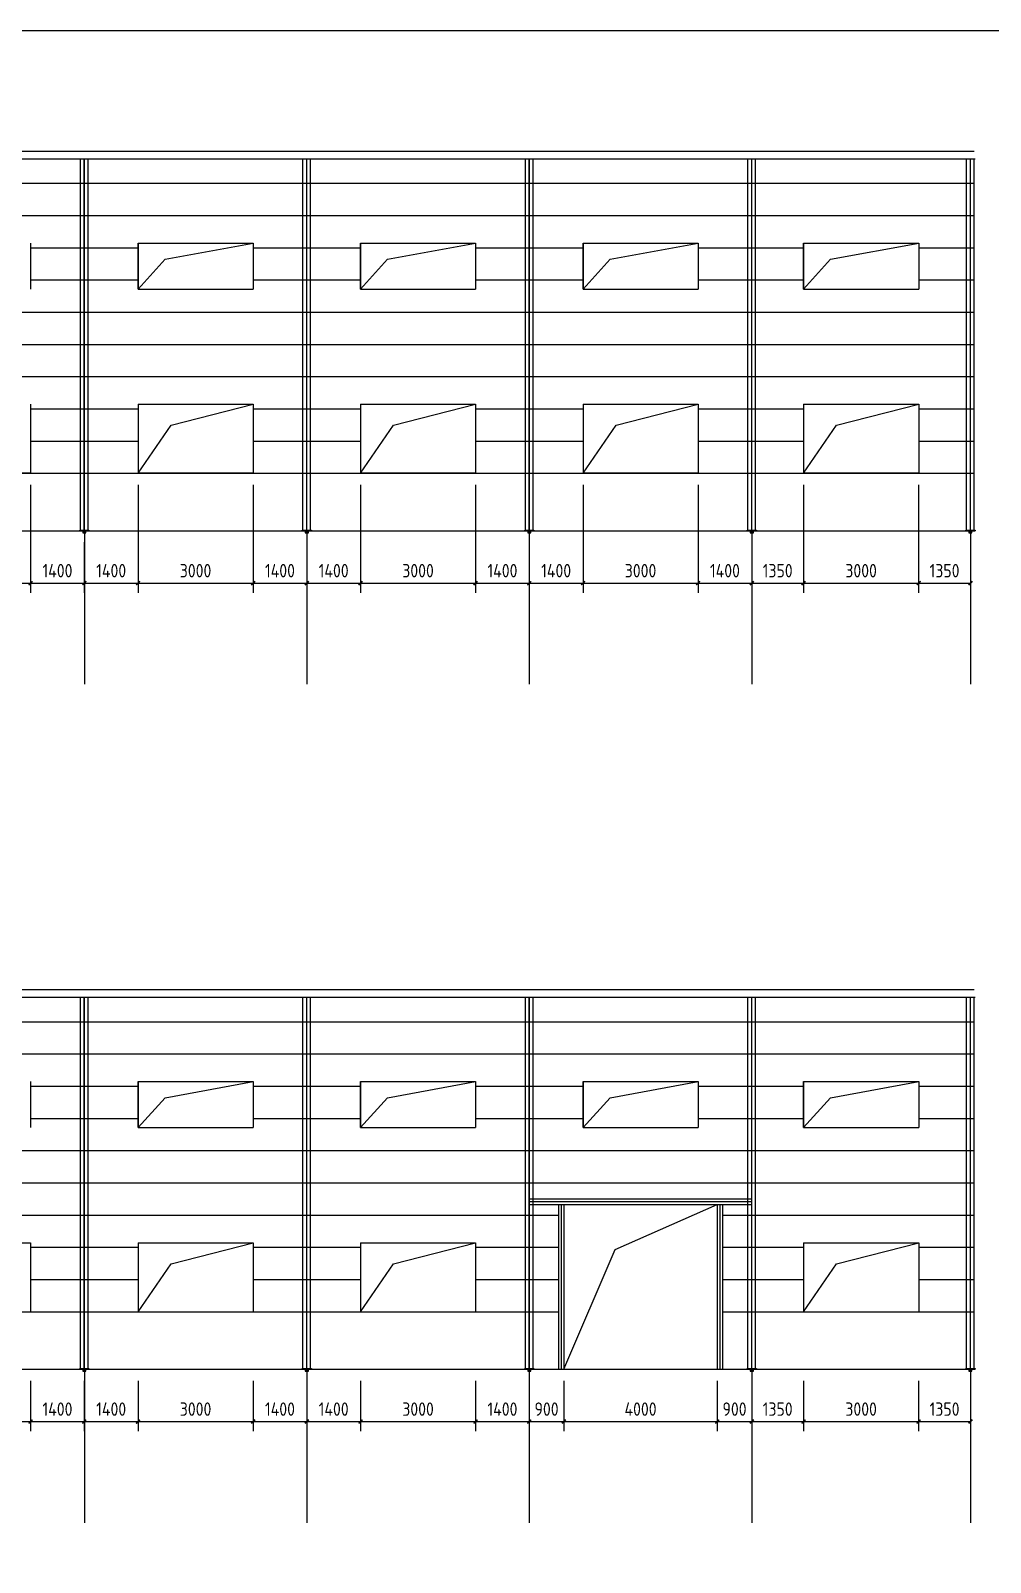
# Model space of a CAD drawing. Extents: x 102162 to 621267, y -39398 to 328893.
# Drawn here: x 183588 to 208607, y 162170 to 202102 of the extents above; entities that cross this region are included whole.
import ezdxf

# ---------------------------------------------------------------- set-up
doc = ezdxf.new("R2010")
doc.units = 0
doc.header["$LTSCALE"] = 1000
doc.header["$MEASUREMENT"] = 0
doc.layers.add('AXIS', color=3, linetype='Continuous')
doc.layers.add('DOTE', color=1, linetype='Continuous')
doc.styles.get("Standard").update_dxf_attribs({"font": 'gbenor.shx', "bigfont": 'gbcbig.shx'})
doc.dimstyles.get("Standard").update_dxf_attribs({"dimscale": 100, "dimtxt": 3.5, "dimasz": 1, "dimexe": 2.5, "dimexo": 3, "dimgap": 1.5, "dimtad": 1, "dimdec": 0, "dimzin": 0, "dimdsep": 46, "dimtxsty": 'Standard', "dimblk": 'ARCHTICK', "dimcen": 0.09, "dimadec": 0, "dimazin": 0, "dimtfac": 1, "dimtdec": 0, "dimtix": 1, "dimtmove": 2, "dimatfit": 3, "dimfxl": 1, "dimtolj": 1, "dimtzin": 0, "dimarcsym": 0})

# ---------------------------------------------------------------- blocks, each defined once
blk = doc.blocks.new('_ArchTick')
at = {"color": 0, "linetype": 'ByBlock', "const_width": 0.4}
blk.add_lwpolyline([(-0.5, -0.5), (0.5, 0.5)], dxfattribs=at)
blk = doc.blocks.new('*D3262')
at = {"color": 0, "lineweight": -2}
for p, q in [((180588, 190262), (180588, 187448)), ((183588, 190262), (183588, 187448)), ((180588, 187698), (183588, 187698))]:
    blk.add_line(p, q, dxfattribs=at)
at = {"layer": 'Defpoints', "color": 0}
for p in [(180588, 190562), (183588, 190562), (183588, 187698)]:
    blk.add_point(p, dxfattribs=at)
at = {"color": 0, "lineweight": -2, "xscale": 100, "yscale": 100, "zscale": 100, "rotation": 180}
blk.add_blockref('_ArchTick', (180588, 187698), dxfattribs=at)
at = {"color": 0, "lineweight": -2, "xscale": 100, "yscale": 100, "zscale": 100}
blk.add_blockref('_ArchTick', (183588, 187698), dxfattribs=at)
at = {"color": 0, "insert": (182088, 188023), "char_height": 350, "attachment_point": 5}
blk.add_mtext('\\A1;3000', dxfattribs=at)
blk = doc.blocks.new('*D3263')
at = {"color": 0, "lineweight": -2}
for p, q in [((183588, 190262), (183588, 187448)), ((184988, 188762), (184988, 187448)), ((183588, 187698), (184988, 187698))]:
    blk.add_line(p, q, dxfattribs=at)
at = {"layer": 'Defpoints', "color": 0}
for p in [(183588, 190562), (184988, 189062), (184988, 187698)]:
    blk.add_point(p, dxfattribs=at)
at = {"color": 0, "lineweight": -2, "xscale": 100, "yscale": 100, "zscale": 100, "rotation": 180}
blk.add_blockref('_ArchTick', (183588, 187698), dxfattribs=at)
at = {"color": 0, "lineweight": -2, "xscale": 100, "yscale": 100, "zscale": 100}
blk.add_blockref('_ArchTick', (184988, 187698), dxfattribs=at)
at = {"color": 0, "insert": (184288, 188023), "char_height": 350, "attachment_point": 5}
blk.add_mtext('\\A1;1400', dxfattribs=at)
blk = doc.blocks.new('*D3264')
at = {"color": 0, "lineweight": -2}
for p, q in [((186388, 190262), (186388, 187448)), ((184988, 188762), (184988, 187448)), ((184988, 187698), (186388, 187698))]:
    blk.add_line(p, q, dxfattribs=at)
at = {"layer": 'Defpoints', "color": 0}
for p in [(186388, 190562), (184988, 189062), (186388, 187698)]:
    blk.add_point(p, dxfattribs=at)
at = {"color": 0, "lineweight": -2, "xscale": 100, "yscale": 100, "zscale": 100, "rotation": 180}
blk.add_blockref('_ArchTick', (184988, 187698), dxfattribs=at)
at = {"color": 0, "lineweight": -2, "xscale": 100, "yscale": 100, "zscale": 100}
blk.add_blockref('_ArchTick', (186388, 187698), dxfattribs=at)
at = {"color": 0, "insert": (185688, 188023), "char_height": 350, "attachment_point": 5}
blk.add_mtext('\\A1;1400', dxfattribs=at)
blk = doc.blocks.new('*D3265')
at = {"color": 0, "lineweight": -2}
for p, q in [((186388, 190262), (186388, 187448)), ((189388, 190262), (189388, 187448)), ((186388, 187698), (189388, 187698))]:
    blk.add_line(p, q, dxfattribs=at)
at = {"layer": 'Defpoints', "color": 0}
for p in [(186388, 190562), (189388, 190562), (189388, 187698)]:
    blk.add_point(p, dxfattribs=at)
at = {"color": 0, "lineweight": -2, "xscale": 100, "yscale": 100, "zscale": 100, "rotation": 180}
blk.add_blockref('_ArchTick', (186388, 187698), dxfattribs=at)
at = {"color": 0, "lineweight": -2, "xscale": 100, "yscale": 100, "zscale": 100}
blk.add_blockref('_ArchTick', (189388, 187698), dxfattribs=at)
at = {"color": 0, "insert": (187888, 188023), "char_height": 350, "attachment_point": 5}
blk.add_mtext('\\A1;3000', dxfattribs=at)
blk = doc.blocks.new('*D3266')
at = {"color": 0, "lineweight": -2}
for p, q in [((189388, 190262), (189388, 187448)), ((190788, 188762), (190788, 187448)), ((189388, 187698), (190788, 187698))]:
    blk.add_line(p, q, dxfattribs=at)
at = {"layer": 'Defpoints', "color": 0}
for p in [(189388, 190562), (190788, 189062), (190788, 187698)]:
    blk.add_point(p, dxfattribs=at)
at = {"color": 0, "lineweight": -2, "xscale": 100, "yscale": 100, "zscale": 100, "rotation": 180}
blk.add_blockref('_ArchTick', (189388, 187698), dxfattribs=at)
at = {"color": 0, "lineweight": -2, "xscale": 100, "yscale": 100, "zscale": 100}
blk.add_blockref('_ArchTick', (190788, 187698), dxfattribs=at)
at = {"color": 0, "insert": (190088, 188023), "char_height": 350, "attachment_point": 5}
blk.add_mtext('\\A1;1400', dxfattribs=at)
blk = doc.blocks.new('*D3267')
at = {"color": 0, "lineweight": -2}
for p, q in [((192188, 190262), (192188, 187448)), ((190788, 188762), (190788, 187448)), ((190788, 187698), (192188, 187698))]:
    blk.add_line(p, q, dxfattribs=at)
at = {"layer": 'Defpoints', "color": 0}
for p in [(192188, 190562), (190788, 189062), (192188, 187698)]:
    blk.add_point(p, dxfattribs=at)
at = {"color": 0, "lineweight": -2, "xscale": 100, "yscale": 100, "zscale": 100, "rotation": 180}
blk.add_blockref('_ArchTick', (190788, 187698), dxfattribs=at)
at = {"color": 0, "lineweight": -2, "xscale": 100, "yscale": 100, "zscale": 100}
blk.add_blockref('_ArchTick', (192188, 187698), dxfattribs=at)
at = {"color": 0, "insert": (191488, 188023), "char_height": 350, "attachment_point": 5}
blk.add_mtext('\\A1;1400', dxfattribs=at)
blk = doc.blocks.new('*D3268')
at = {"color": 0, "lineweight": -2}
for p, q in [((192188, 190262), (192188, 187448)), ((195188, 190262), (195188, 187448)), ((192188, 187698), (195188, 187698))]:
    blk.add_line(p, q, dxfattribs=at)
at = {"layer": 'Defpoints', "color": 0}
for p in [(192188, 190562), (195188, 190562), (195188, 187698)]:
    blk.add_point(p, dxfattribs=at)
at = {"color": 0, "lineweight": -2, "xscale": 100, "yscale": 100, "zscale": 100, "rotation": 180}
blk.add_blockref('_ArchTick', (192188, 187698), dxfattribs=at)
at = {"color": 0, "lineweight": -2, "xscale": 100, "yscale": 100, "zscale": 100}
blk.add_blockref('_ArchTick', (195188, 187698), dxfattribs=at)
at = {"color": 0, "insert": (193688, 188023), "char_height": 350, "attachment_point": 5}
blk.add_mtext('\\A1;3000', dxfattribs=at)
blk = doc.blocks.new('*D3269')
at = {"color": 0, "lineweight": -2}
for p, q in [((195188, 190262), (195188, 187448)), ((196588, 188762), (196588, 187448)), ((195188, 187698), (196588, 187698))]:
    blk.add_line(p, q, dxfattribs=at)
at = {"layer": 'Defpoints', "color": 0}
for p in [(195188, 190562), (196588, 189062), (196588, 187698)]:
    blk.add_point(p, dxfattribs=at)
at = {"color": 0, "lineweight": -2, "xscale": 100, "yscale": 100, "zscale": 100, "rotation": 180}
blk.add_blockref('_ArchTick', (195188, 187698), dxfattribs=at)
at = {"color": 0, "lineweight": -2, "xscale": 100, "yscale": 100, "zscale": 100}
blk.add_blockref('_ArchTick', (196588, 187698), dxfattribs=at)
at = {"color": 0, "insert": (195888, 188023), "char_height": 350, "attachment_point": 5}
blk.add_mtext('\\A1;1400', dxfattribs=at)
blk = doc.blocks.new('*D3270')
at = {"color": 0, "lineweight": -2}
for p, q in [((197988, 190262), (197988, 187448)), ((196588, 188762), (196588, 187448)), ((196588, 187698), (197988, 187698))]:
    blk.add_line(p, q, dxfattribs=at)
at = {"layer": 'Defpoints', "color": 0}
for p in [(197988, 190562), (196588, 189062), (197988, 187698)]:
    blk.add_point(p, dxfattribs=at)
at = {"color": 0, "lineweight": -2, "xscale": 100, "yscale": 100, "zscale": 100, "rotation": 180}
blk.add_blockref('_ArchTick', (196588, 187698), dxfattribs=at)
at = {"color": 0, "lineweight": -2, "xscale": 100, "yscale": 100, "zscale": 100}
blk.add_blockref('_ArchTick', (197988, 187698), dxfattribs=at)
at = {"color": 0, "insert": (197288, 188023), "char_height": 350, "attachment_point": 5}
blk.add_mtext('\\A1;1400', dxfattribs=at)
blk = doc.blocks.new('*D3271')
at = {"color": 0, "lineweight": -2}
for p, q in [((197988, 190262), (197988, 187448)), ((200988, 190262), (200988, 187448)), ((197988, 187698), (200988, 187698))]:
    blk.add_line(p, q, dxfattribs=at)
at = {"layer": 'Defpoints', "color": 0}
for p in [(197988, 190562), (200988, 190562), (200988, 187698)]:
    blk.add_point(p, dxfattribs=at)
at = {"color": 0, "lineweight": -2, "xscale": 100, "yscale": 100, "zscale": 100, "rotation": 180}
blk.add_blockref('_ArchTick', (197988, 187698), dxfattribs=at)
at = {"color": 0, "lineweight": -2, "xscale": 100, "yscale": 100, "zscale": 100}
blk.add_blockref('_ArchTick', (200988, 187698), dxfattribs=at)
at = {"color": 0, "insert": (199488, 188023), "char_height": 350, "attachment_point": 5}
blk.add_mtext('\\A1;3000', dxfattribs=at)
blk = doc.blocks.new('*D3272')
at = {"color": 0, "lineweight": -2}
for p, q in [((200988, 190262), (200988, 187448)), ((202388, 188762), (202388, 187448)), ((200988, 187698), (202388, 187698))]:
    blk.add_line(p, q, dxfattribs=at)
at = {"layer": 'Defpoints', "color": 0}
for p in [(200988, 190562), (202388, 189062), (202388, 187698)]:
    blk.add_point(p, dxfattribs=at)
at = {"color": 0, "lineweight": -2, "xscale": 100, "yscale": 100, "zscale": 100, "rotation": 180}
blk.add_blockref('_ArchTick', (200988, 187698), dxfattribs=at)
at = {"color": 0, "lineweight": -2, "xscale": 100, "yscale": 100, "zscale": 100}
blk.add_blockref('_ArchTick', (202388, 187698), dxfattribs=at)
at = {"color": 0, "insert": (201688, 188023), "char_height": 350, "attachment_point": 5}
blk.add_mtext('\\A1;1400', dxfattribs=at)
blk = doc.blocks.new('*D3273')
at = {"color": 0, "lineweight": -2}
for p, q in [((203738, 190262), (203738, 187448)), ((202388, 188762), (202388, 187448)), ((202388, 187698), (203738, 187698))]:
    blk.add_line(p, q, dxfattribs=at)
at = {"layer": 'Defpoints', "color": 0}
for p in [(203738, 190562), (202388, 189062), (203738, 187698)]:
    blk.add_point(p, dxfattribs=at)
at = {"color": 0, "lineweight": -2, "xscale": 100, "yscale": 100, "zscale": 100, "rotation": 180}
blk.add_blockref('_ArchTick', (202388, 187698), dxfattribs=at)
at = {"color": 0, "lineweight": -2, "xscale": 100, "yscale": 100, "zscale": 100}
blk.add_blockref('_ArchTick', (203738, 187698), dxfattribs=at)
at = {"color": 0, "insert": (203063, 188023), "char_height": 350, "attachment_point": 5}
blk.add_mtext('\\A1;1350', dxfattribs=at)
blk = doc.blocks.new('*D3274')
at = {"color": 0, "lineweight": -2}
for p, q in [((203738, 190262), (203738, 187448)), ((206738, 190262), (206738, 187448)), ((203738, 187698), (206738, 187698))]:
    blk.add_line(p, q, dxfattribs=at)
at = {"layer": 'Defpoints', "color": 0}
for p in [(203738, 190562), (206738, 190562), (206738, 187698)]:
    blk.add_point(p, dxfattribs=at)
at = {"color": 0, "lineweight": -2, "xscale": 100, "yscale": 100, "zscale": 100, "rotation": 180}
blk.add_blockref('_ArchTick', (203738, 187698), dxfattribs=at)
at = {"color": 0, "lineweight": -2, "xscale": 100, "yscale": 100, "zscale": 100}
blk.add_blockref('_ArchTick', (206738, 187698), dxfattribs=at)
at = {"color": 0, "insert": (205238, 188023), "char_height": 350, "attachment_point": 5}
blk.add_mtext('\\A1;3000', dxfattribs=at)
blk = doc.blocks.new('*D3275')
at = {"color": 0, "lineweight": -2}
for p, q in [((206738, 190262), (206738, 187448)), ((208088, 188762), (208088, 187448)), ((206738, 187698), (208088, 187698))]:
    blk.add_line(p, q, dxfattribs=at)
at = {"layer": 'Defpoints', "color": 0}
for p in [(206738, 190562), (208088, 189062), (208088, 187698)]:
    blk.add_point(p, dxfattribs=at)
at = {"color": 0, "lineweight": -2, "xscale": 100, "yscale": 100, "zscale": 100, "rotation": 180}
blk.add_blockref('_ArchTick', (206738, 187698), dxfattribs=at)
at = {"color": 0, "lineweight": -2, "xscale": 100, "yscale": 100, "zscale": 100}
blk.add_blockref('_ArchTick', (208088, 187698), dxfattribs=at)
at = {"color": 0, "insert": (207413, 188023), "char_height": 350, "attachment_point": 5}
blk.add_mtext('\\A1;1350', dxfattribs=at)
blk = doc.blocks.new('*D3219')
at = {"color": 0, "lineweight": -2}
for p, q in [((180588, 166904), (180588, 165590)), ((183588, 166904), (183588, 165590)), ((180588, 165840), (183588, 165840))]:
    blk.add_line(p, q, dxfattribs=at)
at = {"layer": 'Defpoints', "color": 0}
for p in [(180588, 167204), (183588, 167204), (183588, 165840)]:
    blk.add_point(p, dxfattribs=at)
at = {"color": 0, "lineweight": -2, "xscale": 100, "yscale": 100, "zscale": 100, "rotation": 180}
blk.add_blockref('_ArchTick', (180588, 165840), dxfattribs=at)
at = {"color": 0, "lineweight": -2, "xscale": 100, "yscale": 100, "zscale": 100}
blk.add_blockref('_ArchTick', (183588, 165840), dxfattribs=at)
at = {"color": 0, "insert": (182088, 166165), "char_height": 350, "attachment_point": 5}
blk.add_mtext('\\A1;3000', dxfattribs=at)
blk = doc.blocks.new('*D3291')
at = {"color": 0, "lineweight": -2}
for p, q in [((183588, 166904), (183588, 165590)), ((184988, 166904), (184988, 165590)), ((183588, 165840), (184988, 165840))]:
    blk.add_line(p, q, dxfattribs=at)
at = {"layer": 'Defpoints', "color": 0}
for p in [(183588, 167204), (184988, 167204), (184988, 165840)]:
    blk.add_point(p, dxfattribs=at)
at = {"color": 0, "lineweight": -2, "xscale": 100, "yscale": 100, "zscale": 100, "rotation": 180}
blk.add_blockref('_ArchTick', (183588, 165840), dxfattribs=at)
at = {"color": 0, "lineweight": -2, "xscale": 100, "yscale": 100, "zscale": 100}
blk.add_blockref('_ArchTick', (184988, 165840), dxfattribs=at)
at = {"color": 0, "insert": (184288, 166165), "char_height": 350, "attachment_point": 5}
blk.add_mtext('\\A1;1400', dxfattribs=at)
blk = doc.blocks.new('*D3292')
at = {"color": 0, "lineweight": -2}
for p, q in [((184988, 166904), (184988, 165590)), ((186388, 166904), (186388, 165590)), ((184988, 165840), (186388, 165840))]:
    blk.add_line(p, q, dxfattribs=at)
at = {"layer": 'Defpoints', "color": 0}
for p in [(184988, 167204), (186388, 167204), (186388, 165840)]:
    blk.add_point(p, dxfattribs=at)
at = {"color": 0, "lineweight": -2, "xscale": 100, "yscale": 100, "zscale": 100, "rotation": 180}
blk.add_blockref('_ArchTick', (184988, 165840), dxfattribs=at)
at = {"color": 0, "lineweight": -2, "xscale": 100, "yscale": 100, "zscale": 100}
blk.add_blockref('_ArchTick', (186388, 165840), dxfattribs=at)
at = {"color": 0, "insert": (185688, 166165), "char_height": 350, "attachment_point": 5}
blk.add_mtext('\\A1;1400', dxfattribs=at)
blk = doc.blocks.new('*D3220')
at = {"color": 0, "lineweight": -2}
for p, q in [((186388, 166904), (186388, 165590)), ((189388, 166904), (189388, 165590)), ((186388, 165840), (189388, 165840))]:
    blk.add_line(p, q, dxfattribs=at)
at = {"layer": 'Defpoints', "color": 0}
for p in [(186388, 167204), (189388, 167204), (189388, 165840)]:
    blk.add_point(p, dxfattribs=at)
at = {"color": 0, "lineweight": -2, "xscale": 100, "yscale": 100, "zscale": 100, "rotation": 180}
blk.add_blockref('_ArchTick', (186388, 165840), dxfattribs=at)
at = {"color": 0, "lineweight": -2, "xscale": 100, "yscale": 100, "zscale": 100}
blk.add_blockref('_ArchTick', (189388, 165840), dxfattribs=at)
at = {"color": 0, "insert": (187888, 166165), "char_height": 350, "attachment_point": 5}
blk.add_mtext('\\A1;3000', dxfattribs=at)
blk = doc.blocks.new('*D3293')
at = {"color": 0, "lineweight": -2}
for p, q in [((189388, 166904), (189388, 165590)), ((190788, 166904), (190788, 165590)), ((189388, 165840), (190788, 165840))]:
    blk.add_line(p, q, dxfattribs=at)
at = {"layer": 'Defpoints', "color": 0}
for p in [(189388, 167204), (190788, 167204), (190788, 165840)]:
    blk.add_point(p, dxfattribs=at)
at = {"color": 0, "lineweight": -2, "xscale": 100, "yscale": 100, "zscale": 100, "rotation": 180}
blk.add_blockref('_ArchTick', (189388, 165840), dxfattribs=at)
at = {"color": 0, "lineweight": -2, "xscale": 100, "yscale": 100, "zscale": 100}
blk.add_blockref('_ArchTick', (190788, 165840), dxfattribs=at)
at = {"color": 0, "insert": (190088, 166165), "char_height": 350, "attachment_point": 5}
blk.add_mtext('\\A1;1400', dxfattribs=at)
blk = doc.blocks.new('*D3294')
at = {"color": 0, "lineweight": -2}
for p, q in [((190788, 166904), (190788, 165590)), ((192188, 166904), (192188, 165590)), ((190788, 165840), (192188, 165840))]:
    blk.add_line(p, q, dxfattribs=at)
at = {"layer": 'Defpoints', "color": 0}
for p in [(190788, 167204), (192188, 167204), (192188, 165840)]:
    blk.add_point(p, dxfattribs=at)
at = {"color": 0, "lineweight": -2, "xscale": 100, "yscale": 100, "zscale": 100, "rotation": 180}
blk.add_blockref('_ArchTick', (190788, 165840), dxfattribs=at)
at = {"color": 0, "lineweight": -2, "xscale": 100, "yscale": 100, "zscale": 100}
blk.add_blockref('_ArchTick', (192188, 165840), dxfattribs=at)
at = {"color": 0, "insert": (191488, 166165), "char_height": 350, "attachment_point": 5}
blk.add_mtext('\\A1;1400', dxfattribs=at)
blk = doc.blocks.new('*D3221')
at = {"color": 0, "lineweight": -2}
for p, q in [((192188, 166904), (192188, 165590)), ((195188, 166904), (195188, 165590)), ((192188, 165840), (195188, 165840))]:
    blk.add_line(p, q, dxfattribs=at)
at = {"layer": 'Defpoints', "color": 0}
for p in [(192188, 167204), (195188, 167204), (195188, 165840)]:
    blk.add_point(p, dxfattribs=at)
at = {"color": 0, "lineweight": -2, "xscale": 100, "yscale": 100, "zscale": 100, "rotation": 180}
blk.add_blockref('_ArchTick', (192188, 165840), dxfattribs=at)
at = {"color": 0, "lineweight": -2, "xscale": 100, "yscale": 100, "zscale": 100}
blk.add_blockref('_ArchTick', (195188, 165840), dxfattribs=at)
at = {"color": 0, "insert": (193688, 166165), "char_height": 350, "attachment_point": 5}
blk.add_mtext('\\A1;3000', dxfattribs=at)
blk = doc.blocks.new('*D3295')
at = {"color": 0, "lineweight": -2}
for p, q in [((195188, 166904), (195188, 165590)), ((196588, 166904), (196588, 165590)), ((195188, 165840), (196588, 165840))]:
    blk.add_line(p, q, dxfattribs=at)
at = {"layer": 'Defpoints', "color": 0}
for p in [(195188, 167204), (196588, 167204), (196588, 165840)]:
    blk.add_point(p, dxfattribs=at)
at = {"color": 0, "lineweight": -2, "xscale": 100, "yscale": 100, "zscale": 100, "rotation": 180}
blk.add_blockref('_ArchTick', (195188, 165840), dxfattribs=at)
at = {"color": 0, "lineweight": -2, "xscale": 100, "yscale": 100, "zscale": 100}
blk.add_blockref('_ArchTick', (196588, 165840), dxfattribs=at)
at = {"color": 0, "insert": (195888, 166165), "char_height": 350, "attachment_point": 5}
blk.add_mtext('\\A1;1400', dxfattribs=at)
blk = doc.blocks.new('*D3296')
at = {"color": 0, "lineweight": -2}
for p, q in [((196588, 166904), (196588, 165590)), ((197488, 166904), (197488, 165590)), ((196588, 165840), (197488, 165840))]:
    blk.add_line(p, q, dxfattribs=at)
at = {"layer": 'Defpoints', "color": 0}
for p in [(196588, 167204), (197488, 167204), (197488, 165840)]:
    blk.add_point(p, dxfattribs=at)
at = {"color": 0, "lineweight": -2, "xscale": 100, "yscale": 100, "zscale": 100, "rotation": 180}
blk.add_blockref('_ArchTick', (196588, 165840), dxfattribs=at)
at = {"color": 0, "lineweight": -2, "xscale": 100, "yscale": 100, "zscale": 100}
blk.add_blockref('_ArchTick', (197488, 165840), dxfattribs=at)
at = {"color": 0, "insert": (197038, 166165), "char_height": 350, "attachment_point": 5}
blk.add_mtext('\\A1;900', dxfattribs=at)
blk = doc.blocks.new('*D3222')
at = {"color": 0, "lineweight": -2}
for p, q in [((197488, 166904), (197488, 165590)), ((201488, 166904), (201488, 165590)), ((197488, 165840), (201488, 165840))]:
    blk.add_line(p, q, dxfattribs=at)
at = {"layer": 'Defpoints', "color": 0}
for p in [(197488, 167204), (201488, 167204), (201488, 165840)]:
    blk.add_point(p, dxfattribs=at)
at = {"color": 0, "lineweight": -2, "xscale": 100, "yscale": 100, "zscale": 100, "rotation": 180}
blk.add_blockref('_ArchTick', (197488, 165840), dxfattribs=at)
at = {"color": 0, "lineweight": -2, "xscale": 100, "yscale": 100, "zscale": 100}
blk.add_blockref('_ArchTick', (201488, 165840), dxfattribs=at)
at = {"color": 0, "insert": (199488, 166165), "char_height": 350, "attachment_point": 5}
blk.add_mtext('\\A1;4000', dxfattribs=at)
blk = doc.blocks.new('*D3297')
at = {"color": 0, "lineweight": -2}
for p, q in [((201488, 166904), (201488, 165590)), ((202388, 166904), (202388, 165590)), ((201488, 165840), (202388, 165840))]:
    blk.add_line(p, q, dxfattribs=at)
at = {"layer": 'Defpoints', "color": 0}
for p in [(201488, 167204), (202388, 167204), (202388, 165840)]:
    blk.add_point(p, dxfattribs=at)
at = {"color": 0, "lineweight": -2, "xscale": 100, "yscale": 100, "zscale": 100, "rotation": 180}
blk.add_blockref('_ArchTick', (201488, 165840), dxfattribs=at)
at = {"color": 0, "lineweight": -2, "xscale": 100, "yscale": 100, "zscale": 100}
blk.add_blockref('_ArchTick', (202388, 165840), dxfattribs=at)
at = {"color": 0, "insert": (201938, 166165), "char_height": 350, "attachment_point": 5}
blk.add_mtext('\\A1;900', dxfattribs=at)
blk = doc.blocks.new('*D3298')
at = {"color": 0, "lineweight": -2}
for p, q in [((202388, 166904), (202388, 165590)), ((203738, 166904), (203738, 165590)), ((202388, 165840), (203738, 165840))]:
    blk.add_line(p, q, dxfattribs=at)
at = {"layer": 'Defpoints', "color": 0}
for p in [(202388, 167204), (203738, 167204), (203738, 165840)]:
    blk.add_point(p, dxfattribs=at)
at = {"color": 0, "lineweight": -2, "xscale": 100, "yscale": 100, "zscale": 100, "rotation": 180}
blk.add_blockref('_ArchTick', (202388, 165840), dxfattribs=at)
at = {"color": 0, "lineweight": -2, "xscale": 100, "yscale": 100, "zscale": 100}
blk.add_blockref('_ArchTick', (203738, 165840), dxfattribs=at)
at = {"color": 0, "insert": (203063, 166165), "char_height": 350, "attachment_point": 5}
blk.add_mtext('\\A1;1350', dxfattribs=at)
blk = doc.blocks.new('*D3223')
at = {"color": 0, "lineweight": -2}
for p, q in [((203738, 166904), (203738, 165590)), ((206738, 166904), (206738, 165590)), ((203738, 165840), (206738, 165840))]:
    blk.add_line(p, q, dxfattribs=at)
at = {"layer": 'Defpoints', "color": 0}
for p in [(203738, 167204), (206738, 167204), (206738, 165840)]:
    blk.add_point(p, dxfattribs=at)
at = {"color": 0, "lineweight": -2, "xscale": 100, "yscale": 100, "zscale": 100, "rotation": 180}
blk.add_blockref('_ArchTick', (203738, 165840), dxfattribs=at)
at = {"color": 0, "lineweight": -2, "xscale": 100, "yscale": 100, "zscale": 100}
blk.add_blockref('_ArchTick', (206738, 165840), dxfattribs=at)
at = {"color": 0, "insert": (205238, 166165), "char_height": 350, "attachment_point": 5}
blk.add_mtext('\\A1;3000', dxfattribs=at)
blk = doc.blocks.new('*D3299')
at = {"color": 0, "lineweight": -2}
for p, q in [((206738, 166904), (206738, 165590)), ((208088, 166904), (208088, 165590)), ((206738, 165840), (208088, 165840))]:
    blk.add_line(p, q, dxfattribs=at)
at = {"layer": 'Defpoints', "color": 0}
for p in [(206738, 167204), (208088, 167204), (208088, 165840)]:
    blk.add_point(p, dxfattribs=at)
at = {"color": 0, "lineweight": -2, "xscale": 100, "yscale": 100, "zscale": 100, "rotation": 180}
blk.add_blockref('_ArchTick', (206738, 165840), dxfattribs=at)
at = {"color": 0, "lineweight": -2, "xscale": 100, "yscale": 100, "zscale": 100}
blk.add_blockref('_ArchTick', (208088, 165840), dxfattribs=at)
at = {"color": 0, "insert": (207413, 166165), "char_height": 350, "attachment_point": 5}
blk.add_mtext('\\A1;1350', dxfattribs=at)

msp = doc.modelspace()

# ---------------------------------------------------------------- linework, layer by layer
at = {"color": 4}
for p, q in [((173388.3, 198962.5), (208188.3, 198962.5)), ((173388.3, 198122.5), (208188.3, 198122.5)), ((173388.3, 197282.5), (208188.3, 197282.5)), ((183588.3, 196442.5), (186388.3, 196442.5)), ((189388.3, 196442.5), (192188.3, 196442.5)), ((195188.3, 196442.5), (197988.3, 196442.5)), ((200988.3, 196442.5), (203738.3, 196442.5)), ((206738.3, 196442.5), (208188.3, 196442.5)), ((183588.3, 195602.5), (186388.3, 195602.5)), ((189388.3, 195602.5), (192188.3, 195602.5)), ((195188.3, 195602.5), (197988.3, 195602.5)), ((200988.3, 195602.5), (203738.3, 195602.5)), ((206738.3, 195602.5), (208188.3, 195602.5)), ((173388.3, 194762.5), (208188.3, 194762.5)), ((173388.3, 193922.5), (208188.3, 193922.5)), ((173388.3, 193082.5), (208188.3, 193082.5)), ((183588.3, 192242.5), (186388.3, 192242.5)), ((189388.3, 192242.5), (192188.3, 192242.5)), ((195188.3, 192242.5), (197988.3, 192242.5)), ((200988.3, 192242.5), (203738.3, 192242.5)), ((206738.3, 192242.5), (208188.3, 192242.5)), ((183588.3, 191402.5), (186388.3, 191402.5)), ((189388.3, 191402.5), (192188.3, 191402.5)), ((195188.3, 191402.5), (197988.3, 191402.5)), ((200988.3, 191402.5), (203738.3, 191402.5)), ((206738.3, 191402.5), (208188.3, 191402.5)), ((173388.3, 177103.7), (208188.3, 177103.7)), ((173388.3, 176263.7), (208188.3, 176263.7)), ((173388.3, 175423.7), (208188.3, 175423.7)), ((183588.3, 174583.7), (186388.3, 174583.7)), ((189388.3, 174583.7), (192188.3, 174583.7)), ((195188.3, 174583.7), (197988.3, 174583.7)), ((200988.3, 174583.7), (203738.3, 174583.7)), ((206738.3, 174583.7), (208188.3, 174583.7)), ((183588.3, 173743.7), (186388.3, 173743.7)), ((189388.3, 173743.7), (192188.3, 173743.7)), ((195188.3, 173743.7), (197988.3, 173743.7)), ((200988.3, 173743.7), (203738.3, 173743.7)), ((206738.3, 173743.7), (208188.3, 173743.7)), ((173388.3, 172903.7), (208188.3, 172903.7)), ((173388.3, 172063.7), (208188.3, 172063.7)), ((173388.3, 171223.7), (197348.3, 171223.7)), ((201628.3, 171223.7), (208188.3, 171223.7)), ((183588.3, 170383.7), (186388.3, 170383.7)), ((189388.3, 170383.7), (192188.3, 170383.7)), ((195188.3, 170383.7), (197348.3, 170383.7)), ((201628.3, 170383.7), (203738.3, 170383.7)), ((206738.3, 170383.7), (208188.3, 170383.7)), ((183588.3, 169543.7), (186388.3, 169543.7)), ((189388.3, 169543.7), (192188.3, 169543.7)), ((195188.3, 169543.7), (197348.3, 169543.7)), ((201628.3, 169543.7), (203738.3, 169543.7)), ((206738.3, 169543.7), (208188.3, 169543.7))]:
    msp.add_line(p, q, dxfattribs=at)
for p, q in [((173368.3, 198762.5), (208208.3, 198762.5)), ((183588.3, 196562.5), (183588.3, 195362.5)), ((186388.3, 196562.5), (186388.3, 195362.5)), ((187092.6, 196140.9), (189388.3, 196562.5)), ((189388.3, 196562.5), (189388.3, 195362.5)), ((192188.3, 196562.5), (192188.3, 195362.5)), ((192892.6, 196140.9), (195188.3, 196562.5)), ((195188.3, 196562.5), (195188.3, 195362.5)), ((197988.3, 196562.5), (197988.3, 195362.5)), ((198692.6, 196140.9), (200988.3, 196562.5)), ((200988.3, 196562.5), (200988.3, 195362.5)), ((203738.3, 196562.5), (203738.3, 195362.5)), ((204442.6, 196140.9), (206738.3, 196562.5)), ((206738.3, 196562.5), (206738.3, 195362.5)), ((186388.3, 195362.5), (187092.6, 196140.9)), ((192188.3, 195362.5), (192892.6, 196140.9)), ((197988.3, 195362.5), (198692.6, 196140.9)), ((203738.3, 195362.5), (204442.6, 196140.9)), ((183588.3, 192362.5), (183588.3, 190562.5)), ((186388.3, 192362.5), (186388.3, 190562.5)), ((187248.7, 191815.1), (189388.3, 192362.5)), ((189388.3, 192362.5), (189388.3, 190562.5)), ((192188.3, 192362.5), (192188.3, 190562.5)), ((193048.7, 191815.1), (195188.3, 192362.5)), ((195188.3, 192362.5), (195188.3, 190562.5)), ((197988.3, 192362.5), (197988.3, 190562.5)), ((198848.7, 191815.1), (200988.3, 192362.5)), ((200988.3, 192362.5), (200988.3, 190562.5)), ((203738.3, 192362.5), (203738.3, 190562.5)), ((204598.7, 191815.1), (206738.3, 192362.5)), ((206738.3, 192362.5), (206738.3, 190562.5)), ((186388.3, 190562.5), (187248.7, 191815.1)), ((192188.3, 190562.5), (193048.7, 191815.1)), ((197988.3, 190562.5), (198848.7, 191815.1)), ((203738.3, 190562.5), (204598.7, 191815.1)), ((173388.3, 190562.5), (208188.3, 190562.5)), ((173368.3, 189062.5), (208208.3, 189062.5)), ((173368.3, 176903.7), (208208.3, 176903.7)), ((183588.3, 174703.7), (183588.3, 173503.7)), ((186388.3, 174703.7), (186388.3, 173503.7)), ((187092.6, 174282.2), (189388.3, 174703.7)), ((189388.3, 174703.7), (189388.3, 173503.7)), ((192188.3, 174703.7), (192188.3, 173503.7)), ((192892.6, 174282.2), (195188.3, 174703.7)), ((195188.3, 174703.7), (195188.3, 173503.7)), ((197988.3, 174703.7), (197988.3, 173503.7)), ((198692.6, 174282.2), (200988.3, 174703.7)), ((200988.3, 174703.7), (200988.3, 173503.7)), ((203738.3, 174703.7), (203738.3, 173503.7)), ((204442.6, 174282.2), (206738.3, 174703.7)), ((206738.3, 174703.7), (206738.3, 173503.7)), ((186388.3, 173503.7), (187092.6, 174282.2)), ((192188.3, 173503.7), (192892.6, 174282.2)), ((197988.3, 173503.7), (198692.6, 174282.2)), ((203738.3, 173503.7), (204442.6, 174282.2)), ((196585.3, 171643.7), (202391.3, 171643.7)), ((196585.3, 171573.7), (202391.3, 171573.7)), ((196585.3, 171503.7), (202391.3, 171503.7)), ((197348.3, 171503.7), (197348.3, 167203.7)), ((197418.3, 171503.7), (197418.3, 167203.7)), ((197488.3, 171503.7), (197488.3, 167203.7)), ((198825.6, 170326.6), (201488.3, 171503.7)), ((201488.3, 171503.7), (201488.3, 167203.7)), ((201558.3, 171503.7), (201558.3, 167203.7)), ((201628.3, 171503.7), (201628.3, 167203.7)), ((183588.3, 170503.7), (183588.3, 168703.7)), ((186388.3, 170503.7), (186388.3, 168703.7)), ((187248.7, 169956.3), (189388.3, 170503.7)), ((189388.3, 170503.7), (189388.3, 168703.7)), ((192188.3, 170503.7), (192188.3, 168703.7)), ((193048.7, 169956.3), (195188.3, 170503.7)), ((195188.3, 170503.7), (195188.3, 168703.7)), ((197488.3, 167203.7), (198825.6, 170326.6)), ((203738.3, 170503.7), (203738.3, 168703.7)), ((204598.7, 169956.3), (206738.3, 170503.7)), ((206738.3, 170503.7), (206738.3, 168703.7)), ((186388.3, 168703.7), (187248.7, 169956.3)), ((192188.3, 168703.7), (193048.7, 169956.3)), ((203738.3, 168703.7), (204598.7, 169956.3)), ((173388.3, 168703.7), (197348.3, 168703.7)), ((201628.3, 168703.7), (208188.3, 168703.7)), ((173368.3, 167203.7), (208208.3, 167203.7))]:
    msp.add_line(p, q)
at = {"color": 6}
for p, q in [((186388.3, 195362.5), (186388.3, 196562.5)), ((186388.3, 196562.5), (189388.3, 196562.5)), ((189388.3, 196562.5), (189388.3, 195362.5)), ((192188.3, 195362.5), (192188.3, 196562.5)), ((192188.3, 196562.5), (195188.3, 196562.5)), ((195188.3, 196562.5), (195188.3, 195362.5)), ((197988.3, 195362.5), (197988.3, 196562.5)), ((197988.3, 196562.5), (200988.3, 196562.5)), ((200988.3, 196562.5), (200988.3, 195362.5)), ((203738.3, 195362.5), (203738.3, 196562.5)), ((203738.3, 196562.5), (206738.3, 196562.5)), ((206738.3, 196562.5), (206738.3, 195362.5)), ((186388.3, 195362.5), (189388.3, 195362.5)), ((192188.3, 195362.5), (195188.3, 195362.5)), ((197988.3, 195362.5), (200988.3, 195362.5)), ((203738.3, 195362.5), (206738.3, 195362.5)), ((183588.3, 192362.5), (183588.3, 190562.5)), ((186388.3, 192362.5), (186388.3, 190562.5)), ((186388.3, 192362.5), (189388.3, 192362.5)), ((189388.3, 192362.5), (189388.3, 190562.5)), ((192188.3, 192362.5), (192188.3, 190562.5)), ((192188.3, 192362.5), (195188.3, 192362.5)), ((195188.3, 192362.5), (195188.3, 190562.5)), ((197988.3, 192362.5), (197988.3, 190562.5)), ((197988.3, 192362.5), (200988.3, 192362.5)), ((200988.3, 192362.5), (200988.3, 190562.5)), ((203738.3, 192362.5), (203738.3, 190562.5)), ((203738.3, 192362.5), (206738.3, 192362.5)), ((206738.3, 192362.5), (206738.3, 190562.5)), ((183588.3, 190562.5), (180588.3, 190562.5)), ((180588.3, 190562.5), (183588.3, 190562.5)), ((189388.3, 190562.5), (186388.3, 190562.5)), ((186388.3, 190562.5), (189388.3, 190562.5)), ((195188.3, 190562.5), (192188.3, 190562.5)), ((192188.3, 190562.5), (195188.3, 190562.5)), ((200988.3, 190562.5), (197988.3, 190562.5)), ((197988.3, 190562.5), (200988.3, 190562.5)), ((206738.3, 190562.5), (203738.3, 190562.5)), ((203738.3, 190562.5), (206738.3, 190562.5)), ((184948.3, 189062.5), (184948.3, 189012.5)), ((184948.3, 189012.5), (185028.3, 189012.5)), ((184958.3, 189062.5), (184958.3, 189012.5)), ((185018.3, 189012.5), (185018.3, 189062.5)), ((185028.3, 189012.5), (185028.3, 189062.5)), ((190748.3, 189062.5), (190748.3, 189012.5)), ((190748.3, 189012.5), (190828.3, 189012.5)), ((190758.3, 189062.5), (190758.3, 189012.5)), ((190818.3, 189012.5), (190818.3, 189062.5)), ((190828.3, 189012.5), (190828.3, 189062.5)), ((196548.3, 189062.5), (196548.3, 189012.5)), ((196548.3, 189012.5), (196628.3, 189012.5)), ((196558.3, 189062.5), (196558.3, 189012.5)), ((196618.3, 189012.5), (196618.3, 189062.5)), ((196628.3, 189012.5), (196628.3, 189062.5)), ((202348.3, 189062.5), (202348.3, 189012.5)), ((202348.3, 189012.5), (202428.3, 189012.5)), ((202358.3, 189062.5), (202358.3, 189012.5)), ((202418.3, 189012.5), (202418.3, 189062.5)), ((202428.3, 189012.5), (202428.3, 189062.5)), ((208048.3, 189062.5), (208048.3, 189012.5)), ((208048.3, 189012.5), (208128.3, 189012.5)), ((208058.3, 189062.5), (208058.3, 189012.5)), ((208118.3, 189012.5), (208118.3, 189062.5)), ((208128.3, 189012.5), (208128.3, 189062.5)), ((186388.3, 173503.7), (186388.3, 174703.7)), ((186388.3, 174703.7), (189388.3, 174703.7)), ((189388.3, 174703.7), (189388.3, 173503.7)), ((192188.3, 173503.7), (192188.3, 174703.7)), ((192188.3, 174703.7), (195188.3, 174703.7)), ((195188.3, 174703.7), (195188.3, 173503.7)), ((197988.3, 173503.7), (197988.3, 174703.7)), ((197988.3, 174703.7), (200988.3, 174703.7)), ((200988.3, 174703.7), (200988.3, 173503.7)), ((203738.3, 173503.7), (203738.3, 174703.7)), ((203738.3, 174703.7), (206738.3, 174703.7)), ((206738.3, 174703.7), (206738.3, 173503.7)), ((186388.3, 173503.7), (189388.3, 173503.7)), ((192188.3, 173503.7), (195188.3, 173503.7)), ((197988.3, 173503.7), (200988.3, 173503.7)), ((203738.3, 173503.7), (206738.3, 173503.7)), ((180588.3, 170503.7), (183588.3, 170503.7)), ((183588.3, 170503.7), (183588.3, 168703.7)), ((186388.3, 170503.7), (186388.3, 168703.7)), ((186388.3, 170503.7), (189388.3, 170503.7)), ((186388.3, 170503.7), (189388.3, 170503.7)), ((189388.3, 170503.7), (189388.3, 168703.7)), ((192188.3, 170503.7), (192188.3, 168703.7)), ((192188.3, 170503.7), (195188.3, 170503.7)), ((192188.3, 170503.7), (195188.3, 170503.7)), ((195188.3, 170503.7), (195188.3, 168703.7)), ((203738.3, 170503.7), (203738.3, 168703.7)), ((203738.3, 170503.7), (206738.3, 170503.7)), ((203738.3, 170503.7), (206738.3, 170503.7)), ((206738.3, 170503.7), (206738.3, 168703.7)), ((180588.3, 168703.7), (183588.3, 168703.7)), ((186388.3, 168703.7), (189388.3, 168703.7)), ((192188.3, 168703.7), (195188.3, 168703.7)), ((203738.3, 168703.7), (206738.3, 168703.7)), ((184948.3, 167203.7), (184948.3, 167153.7)), ((184948.3, 167153.7), (185028.3, 167153.7)), ((184958.3, 167203.7), (184958.3, 167153.7)), ((185018.3, 167153.7), (185018.3, 167203.7)), ((185028.3, 167153.7), (185028.3, 167203.7)), ((190748.3, 167203.7), (190748.3, 167153.7)), ((190748.3, 167153.7), (190828.3, 167153.7)), ((190758.3, 167203.7), (190758.3, 167153.7)), ((190818.3, 167153.7), (190818.3, 167203.7)), ((190828.3, 167153.7), (190828.3, 167203.7)), ((196548.3, 167203.7), (196548.3, 167153.7)), ((196548.3, 167153.7), (196628.3, 167153.7)), ((196558.3, 167203.7), (196558.3, 167153.7)), ((196618.3, 167153.7), (196618.3, 167203.7)), ((196628.3, 167153.7), (196628.3, 167203.7)), ((202348.3, 167203.7), (202348.3, 167153.7)), ((202348.3, 167153.7), (202428.3, 167153.7)), ((202358.3, 167203.7), (202358.3, 167153.7)), ((202418.3, 167153.7), (202418.3, 167203.7)), ((202428.3, 167153.7), (202428.3, 167203.7)), ((208048.3, 167203.7), (208048.3, 167153.7)), ((208048.3, 167153.7), (208128.3, 167153.7)), ((208058.3, 167203.7), (208058.3, 167153.7)), ((208118.3, 167153.7), (208118.3, 167203.7)), ((208128.3, 167153.7), (208128.3, 167203.7))]:
    msp.add_line(p, q, dxfattribs=at)
at = {"color": 2}
for p, q in [((184868.3, 189062.5), (184868.3, 189082.5)), ((184868.3, 189082.5), (185108.3, 189082.5)), ((184988.3, 189062.5), (184868.3, 189062.5)), ((185108.3, 189062.5), (184988.3, 189062.5)), ((185108.3, 189082.5), (185108.3, 189062.5)), ((190668.3, 189062.5), (190668.3, 189082.5)), ((190668.3, 189082.5), (190908.3, 189082.5)), ((190788.3, 189062.5), (190668.3, 189062.5)), ((190908.3, 189062.5), (190788.3, 189062.5)), ((190908.3, 189082.5), (190908.3, 189062.5)), ((196468.3, 189062.5), (196468.3, 189082.5)), ((196468.3, 189082.5), (196708.3, 189082.5)), ((196588.3, 189062.5), (196468.3, 189062.5)), ((196708.3, 189062.5), (196588.3, 189062.5)), ((196708.3, 189082.5), (196708.3, 189062.5)), ((202268.3, 189062.5), (202268.3, 189082.5)), ((202268.3, 189082.5), (202508.3, 189082.5)), ((202388.3, 189062.5), (202268.3, 189062.5)), ((202508.3, 189062.5), (202388.3, 189062.5)), ((202508.3, 189082.5), (202508.3, 189062.5)), ((207968.3, 189062.5), (207968.3, 189082.5)), ((207968.3, 189082.5), (208208.3, 189082.5)), ((208088.3, 189062.5), (207968.3, 189062.5)), ((208208.3, 189062.5), (208088.3, 189062.5)), ((208208.3, 189082.5), (208208.3, 189062.5)), ((184868.3, 167203.7), (184868.3, 167223.7)), ((184868.3, 167223.7), (185108.3, 167223.7)), ((184988.3, 167203.7), (184868.3, 167203.7)), ((185108.3, 167203.7), (184988.3, 167203.7)), ((185108.3, 167223.7), (185108.3, 167203.7)), ((190668.3, 167203.7), (190668.3, 167223.7)), ((190668.3, 167223.7), (190908.3, 167223.7)), ((190788.3, 167203.7), (190668.3, 167203.7)), ((190908.3, 167203.7), (190788.3, 167203.7)), ((190908.3, 167223.7), (190908.3, 167203.7)), ((196468.3, 167203.7), (196468.3, 167223.7)), ((196468.3, 167223.7), (196708.3, 167223.7)), ((196588.3, 167203.7), (196468.3, 167203.7)), ((196708.3, 167203.7), (196588.3, 167203.7)), ((196708.3, 167223.7), (196708.3, 167203.7)), ((202268.3, 167203.7), (202268.3, 167223.7)), ((202268.3, 167223.7), (202508.3, 167223.7)), ((202388.3, 167203.7), (202268.3, 167203.7)), ((202508.3, 167203.7), (202388.3, 167203.7)), ((202508.3, 167223.7), (202508.3, 167203.7)), ((207968.3, 167203.7), (207968.3, 167223.7)), ((207968.3, 167223.7), (208208.3, 167223.7)), ((208088.3, 167203.7), (207968.3, 167203.7)), ((208208.3, 167203.7), (208088.3, 167203.7)), ((208208.3, 167223.7), (208208.3, 167203.7))]:
    msp.add_line(p, q, dxfattribs=at)
msp.add_lwpolyline([(161561.7, 202101.7), (220961.7, 202101.7), (220961.7, 160101.7), (161561.7, 160101.7)], close=True)
at = {"layer": 'AXIS'}
for p, q in [((184988.3, 189062.5), (184988.3, 185062.5)), ((190788.3, 189062.5), (190788.3, 185062.5)), ((196588.3, 189062.5), (196588.3, 185062.5)), ((202388.3, 189062.5), (202388.3, 185062.5)), ((208088.3, 189062.5), (208088.3, 185062.5)), ((184988.3, 167203.7), (184988.3, 163203.7)), ((190788.3, 167203.7), (190788.3, 163203.7)), ((196588.3, 167203.7), (196588.3, 163203.7)), ((202388.3, 167203.7), (202388.3, 163203.7)), ((208088.3, 167203.7), (208088.3, 163203.7))]:
    msp.add_line(p, q, dxfattribs=at)
at = {"layer": 'DOTE', "color": 0}
for p, q in [((184888.3, 189062.5), (184888.3, 198762.5)), ((184985.3, 189062.5), (184985.3, 198762.5)), ((184991.3, 189062.5), (184991.3, 198762.5)), ((185088.3, 189062.5), (185088.3, 198762.5)), ((190688.3, 189062.5), (190688.3, 198762.5)), ((190785.3, 189062.5), (190785.3, 198762.5)), ((190791.3, 189062.5), (190791.3, 198762.5)), ((190888.3, 189062.5), (190888.3, 198762.5)), ((196488.3, 189062.5), (196488.3, 198762.5)), ((196585.3, 189062.5), (196585.3, 198762.5)), ((196591.3, 189062.5), (196591.3, 198762.5)), ((196688.3, 189062.5), (196688.3, 198762.5)), ((202288.3, 189062.5), (202288.3, 198762.5)), ((202385.3, 189062.5), (202385.3, 198762.5)), ((202391.3, 189062.5), (202391.3, 198762.5)), ((202488.3, 189062.5), (202488.3, 198762.5)), ((207988.3, 189062.5), (207988.3, 198762.5)), ((208085.3, 189062.5), (208085.3, 198762.5)), ((208091.3, 189062.5), (208091.3, 198762.5)), ((208188.3, 189062.5), (208188.3, 198762.5)), ((184888.3, 167203.7), (184888.3, 176903.7)), ((184985.3, 167203.7), (184985.3, 176903.7)), ((184991.3, 167203.7), (184991.3, 176903.7)), ((185088.3, 167203.7), (185088.3, 176903.7)), ((190688.3, 167203.7), (190688.3, 176903.7)), ((190785.3, 167203.7), (190785.3, 176903.7)), ((190791.3, 167203.7), (190791.3, 176903.7)), ((190888.3, 167203.7), (190888.3, 176903.7)), ((196488.3, 167203.7), (196488.3, 176903.7)), ((196585.3, 167203.7), (196585.3, 176903.7)), ((196591.3, 167203.7), (196591.3, 176903.7)), ((196688.3, 167203.7), (196688.3, 176903.7)), ((202288.3, 167203.7), (202288.3, 176903.7)), ((202385.3, 167203.7), (202385.3, 176903.7)), ((202391.3, 167203.7), (202391.3, 176903.7)), ((202488.3, 167203.7), (202488.3, 176903.7)), ((207988.3, 167203.7), (207988.3, 176903.7)), ((208085.3, 167203.7), (208085.3, 176903.7)), ((208091.3, 167203.7), (208091.3, 176903.7)), ((208188.3, 167203.7), (208188.3, 176903.7))]:
    msp.add_line(p, q, dxfattribs=at)
at = {"layer": 'DOTE'}
for p, q in [((184988.3, 189012.5), (184988.3, 198762.5)), ((184988.3, 189012.5), (184988.3, 198762.5)), ((190788.3, 189012.5), (190788.3, 198762.5)), ((190788.3, 189012.5), (190788.3, 198762.5)), ((196588.3, 189012.5), (196588.3, 198762.5)), ((196588.3, 189012.5), (196588.3, 198762.5)), ((202388.3, 189012.5), (202388.3, 198762.5)), ((202388.3, 189012.5), (202388.3, 198762.5)), ((208088.3, 189012.5), (208088.3, 198762.5)), ((208088.3, 189012.5), (208088.3, 198762.5)), ((184988.3, 167153.7), (184988.3, 176903.7)), ((184988.3, 167153.7), (184988.3, 176903.7)), ((190788.3, 167153.7), (190788.3, 176903.7)), ((190788.3, 167153.7), (190788.3, 176903.7)), ((196588.3, 167153.7), (196588.3, 176903.7)), ((196588.3, 167153.7), (196588.3, 176903.7)), ((202388.3, 167153.7), (202388.3, 176903.7)), ((202388.3, 167153.7), (202388.3, 176903.7)), ((208088.3, 167153.7), (208088.3, 176903.7)), ((208088.3, 167153.7), (208088.3, 176903.7))]:
    msp.add_line(p, q, dxfattribs=at)

# ---------------------------------------------------------------- dimensions: what is measured, and where the dimension line sits
for base, p1, p2, picture, middle in [((183588.3, 187698.4), (180588.3, 190562.5), (183588.3, 190562.5), '*D3262', (182088.3, 188023.4)), ((184988.3, 187698.4), (183588.3, 190562.5), (184988.3, 189062.5), '*D3263', (184288.3, 188023.4)), ((186388.3, 187698.4), (184988.3, 189062.5), (186388.3, 190562.5), '*D3264', (185688.3, 188023.4)), ((189388.3, 187698.4), (186388.3, 190562.5), (189388.3, 190562.5), '*D3265', (187888.3, 188023.4)), ((190788.3, 187698.4), (189388.3, 190562.5), (190788.3, 189062.5), '*D3266', (190088.3, 188023.4)), ((192188.3, 187698.4), (190788.3, 189062.5), (192188.3, 190562.5), '*D3267', (191488.3, 188023.4)), ((195188.3, 187698.4), (192188.3, 190562.5), (195188.3, 190562.5), '*D3268', (193688.3, 188023.4)), ((196588.3, 187698.4), (195188.3, 190562.5), (196588.3, 189062.5), '*D3269', (195888.3, 188023.4)), ((197988.3, 187698.4), (196588.3, 189062.5), (197988.3, 190562.5), '*D3270', (197288.3, 188023.4)), ((200988.3, 187698.4), (197988.3, 190562.5), (200988.3, 190562.5), '*D3271', (199488.3, 188023.4)), ((202388.3, 187698.4), (200988.3, 190562.5), (202388.3, 189062.5), '*D3272', (201688.3, 188023.4)), ((203738.3, 187698.4), (202388.3, 189062.5), (203738.3, 190562.5), '*D3273', (203063.3, 188023.4)), ((206738.3, 187698.4), (203738.3, 190562.5), (206738.3, 190562.5), '*D3274', (205238.3, 188023.4)), ((208088.3, 187698.4), (206738.3, 190562.5), (208088.3, 189062.5), '*D3275', (207413.3, 188023.4)), ((183588.3, 165839.7), (180588.3, 167203.7), (183588.3, 167203.7), '*D3219', (182088.3, 166164.7)), ((184988.3, 165839.7), (183588.3, 167203.7), (184988.3, 167203.7), '*D3291', (184288.3, 166164.7)), ((186388.3, 165839.7), (184988.3, 167203.7), (186388.3, 167203.7), '*D3292', (185688.3, 166164.7)), ((189388.3, 165839.7), (186388.3, 167203.7), (189388.3, 167203.7), '*D3220', (187888.3, 166164.7)), ((190788.3, 165839.7), (189388.3, 167203.7), (190788.3, 167203.7), '*D3293', (190088.3, 166164.7)), ((192188.3, 165839.7), (190788.3, 167203.7), (192188.3, 167203.7), '*D3294', (191488.3, 166164.7)), ((195188.3, 165839.7), (192188.3, 167203.7), (195188.3, 167203.7), '*D3221', (193688.3, 166164.7)), ((196588.3, 165839.7), (195188.3, 167203.7), (196588.3, 167203.7), '*D3295', (195888.3, 166164.7)), ((197488.3, 165839.7), (196588.3, 167203.7), (197488.3, 167203.7), '*D3296', (197038.3, 166164.7)), ((201488.3, 165839.7), (197488.3, 167203.7), (201488.3, 167203.7), '*D3222', (199488.3, 166164.7)), ((202388.3, 165839.7), (201488.3, 167203.7), (202388.3, 167203.7), '*D3297', (201938.3, 166164.7)), ((203738.3, 165839.7), (202388.3, 167203.7), (203738.3, 167203.7), '*D3298', (203063.3, 166164.7)), ((206738.3, 165839.7), (203738.3, 167203.7), (206738.3, 167203.7), '*D3223', (205238.3, 166164.7)), ((208088.3, 165839.7), (206738.3, 167203.7), (208088.3, 167203.7), '*D3299', (207413.3, 166164.7))]:
    dim = msp.add_linear_dim(base=base, p1=p1, p2=p2, dimstyle='Standard')
    dim.commit()
    dim.dimension.update_dxf_attribs({"geometry": picture, "text_midpoint": middle})

doc.saveas('drawing.dxf')
